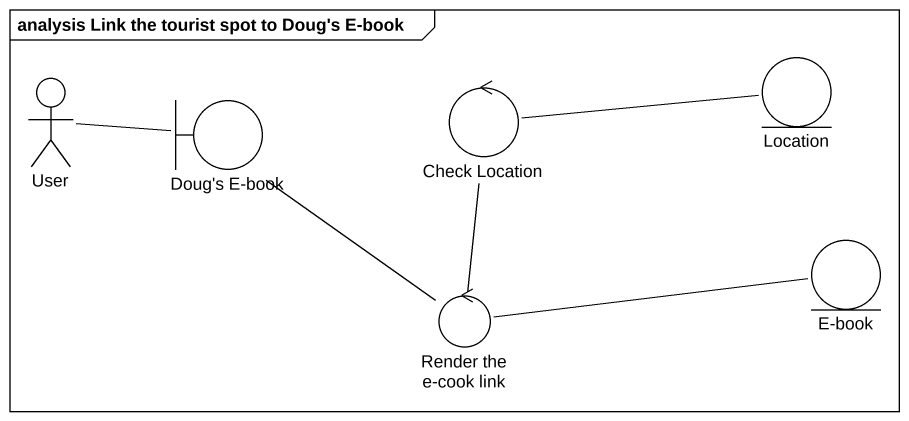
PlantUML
@startuml
mainframe analysis Link the tourist spot to Doug's E-book
entity Location
actor User
boundary "Doug's E-book" as Doug_s_E_book
control "Check Location" as Check_Location
entity "E-book" as E_book
control "Render the e-cook link" as Render_the_e_cook_link
User -right- Doug_s_E_book
Doug_s_E_book -- Render_the_e_cook_link
Check_Location -right- Location
Check_Location -- Render_the_e_cook_link
E_book -left- Render_the_e_cook_link
@enduml
